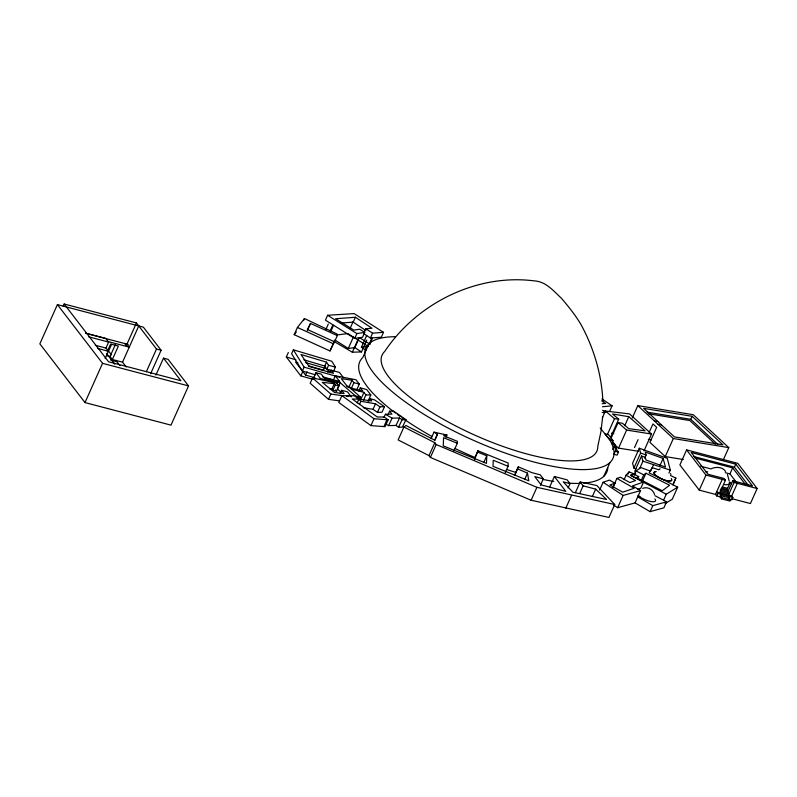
<?xml version="1.0" encoding="UTF-8"?>
<svg xmlns="http://www.w3.org/2000/svg" width="797" height="797" viewBox="0 0 797 797"><rect width="100%" height="100%" fill="white"/><g stroke="black" fill="none" stroke-linecap="round" stroke-linejoin="round"><path stroke-width="1.2" d="M453.931 450.813L457.309 443.271L457.388 441.329L443.909 435.869L443.949 434.763L446.938 435.013L445.971 437.164M474.514 459.739L477.941 450.783L508.197 463.037L508.078 466.265L505.178 472.731M477.881 452.198L486.788 455.804L486.479 463.376L443.252 445.872L443.58 437.702L457.309 443.271M602.662 416.751L600.948 431.655L597.79 446.34A117.637 35.178 24.1 0 1 475.769 435.56A117.637 35.178 24.1 0 1 384.682 351.497C416.662 303.498 476.367 273.501 534.12 280.863C545.855 281.401 553.646 291.044 561.586 298.437C568.57 306.686 575.374 315.084 580.893 324.399C593.885 348.08 601.735 374.739 602.921 401.768M514.842 475.401L518.299 466.823L531.729 472.601L540.256 474.843L543.335 478.848L540.446 485.313M431.097 438.619L433.986 432.153L437.423 434.166L434.913 440.253L405.932 425.508L403.93 427.003L398.141 439.934L429.015 455.635L430.4 457.448L531.121 500.257L608.938 517.442L614.726 504.511L596.823 485.522L580.166 481.986L575.344 492.765M665.027 503.674L672.299 499.191L677.679 487.166L673.037 484.835L675.846 478.07L670.506 475.54M150.593 373.783L161.124 350.242L143.36 327.149L57.404 304.613L39.85 343.846L85 402.575L170.986 425.14L188.54 385.907L168.117 359.347L163.505 358.142L155.903 375.118M63.152 306.267L64.159 304.006L136.456 322.954L156.501 349.036L161.124 350.242M105.144 358.55L108.402 351.258L105.951 348.06L108.641 342.052L105.852 338.436L85.956 333.216M107.366 351.308L110.614 344.055L118.364 346.087L112.367 359.497L122.539 362.167L126.245 366.979M85 402.575L102.554 363.342L57.404 304.613M111.61 344.314L108.581 351.078L111.52 354.894M112.367 359.497L110.046 356.478L115.545 344.184M136.456 322.954L126.972 344.145L129.263 347.133L106.878 341.265M122.539 362.167L138.748 325.943M146.369 371.671L156.501 349.036M337.3 335.607L310.531 323.443L307.343 329.48L334.302 341.724L330.018 350.949L294.193 334.68L297.42 327.457L304.474 318.531L337.001 333.973L337.3 335.607L334.073 342.82L333.774 341.186M312.663 379.242L300.838 375.875L286.322 357.006L288.345 352.493M303.547 320.593L304.474 318.531M303.866 359.786L324.748 366.062L326.83 369.22L333.694 371.023L335.447 367.108L331.821 361.27L293.356 349.823L291.612 353.729L302.372 371.083L315.502 374.799M307.303 330.655L310.531 323.443M302.372 371.083L304.125 367.178L293.356 349.823M327.617 315.283L325.435 320.155L354.725 338.446L362.535 337.241L364.717 332.369L359.676 329.221L353.868 330.117L335.637 318.73L355.382 317.256L372.02 328.264L365.843 328.723L363.661 333.594L370.396 338.058L381.335 337.191L383.506 332.319L354.117 313.59L327.617 315.283L356.897 333.574L364.717 332.369M300.838 375.875L302.85 371.372M325.893 329.42L328.304 324.03M314.964 377.808L305.56 375.078L307.074 371.701M330.157 330.984L332.558 325.604M330.655 331.771L333.545 325.306M329.54 388.697L331.941 388.956L332.937 390.261L336.553 391.207L338.924 385.907L336.802 383.148L312.544 377.957L310.172 383.257L328.484 399.327L339.323 400.851M313.111 379.023L315.941 372.707L321.321 374.122L324.399 378.127L339.442 381.225L340.15 382.699L355.631 396.039L360.214 396.826L359.268 398.938M330.018 350.949L334.302 341.724M324.748 366.062L326.491 362.147L300.977 354.486L309.186 366.471L333.495 373.345L331.114 370.236L330.237 372.189M325.505 365.684L323.492 370.197L308.349 365.783M319.946 379.551L320.404 378.525L315.941 372.707M326.83 369.22L328.573 365.315L326.491 362.147M327.716 372.129L328.733 369.878M350.222 328.165L353.111 321.699M340.857 323.044L353.201 322.127L355.382 317.256M332.937 381.096L335.298 375.835L355.95 379.721L359.298 384.074L356.478 390.391M334.909 339.99L348.289 348.468L353.589 336.623M331.941 388.956L334.312 383.666L322.277 382.341L334.551 392.513L344.125 393.569L341.604 390.291L340.18 393.459M354.725 338.446L356.897 333.574M328.484 399.327L330.845 394.037L312.544 377.957M332.937 390.261L335.308 384.961L334.312 383.666M336.802 383.148L337.251 382.132L340.15 382.699L337.33 389.006L340.967 392.144M334.581 341.754L352.334 352.214L357.634 340.369M348.289 348.468L354.844 347.602L359.178 337.908M365.972 350.182L361.41 347.293L366.71 335.447M358.899 399.098L354.296 395.78L341.893 395.661L338.825 402.515L370.944 425.608L385.09 426.674L388.149 419.82L384.274 417.03L377.24 416.961L352.294 399.028L358.899 399.098L357.146 403.013M352.334 352.214L361.469 351.925L366.769 340.08M370.396 338.058L372.578 333.186L383.506 332.319M350.461 388.159L349.206 386.535L352.025 380.219L341.325 378.675L347.89 387.212L362.755 391.108L360.244 387.85L358.839 391.008M368.961 343.736L362.774 357.574A135.291 40.458 24.1 0 0 395.531 413.065M361.41 347.293L368.104 346.406L371.96 337.789M369.768 344.294L372.179 338.914M351.088 388.976L353.908 382.67L352.025 380.219M360.214 396.826L351.447 389.095L363.95 392.373L361.121 398.689L358.849 398.092M359.387 404.617L360.872 401.299L356.598 397.285L359.686 398.052L360.752 399.436L371.741 400.971L369.977 398.679L368.991 400.891M363.542 400.164L365.893 394.904L363.95 392.373M368.015 401.299L370.834 394.983L366.64 389.534L360.244 387.85M373.036 409.319L375.507 403.79L379.94 406.839L384.483 406.699L382.012 412.238L377.459 412.368L373.036 409.319L363.273 407.665M370.944 425.608L374.012 418.744L388.149 419.82M377.459 412.368L379.94 406.839M383.985 426.385L387.053 419.531M434.534 440.631L437.423 434.166M429.015 455.635L434.793 442.704L403.93 427.003M430.4 457.448L436.188 444.517L434.793 442.704M474.564 458.325L477.941 450.783M483.889 462.26L486.788 455.804M514.444 475.44L518.299 466.823M524.595 479.605L527.484 473.139L517.731 468.935M531.121 500.257L536.899 487.326L614.726 504.511M549.561 487.276L554.383 476.506L567.105 479.834L570.024 483.64L568.092 487.943M603.508 412.836L604.415 410.814L602.582 410.335M602.383 417.777L605.401 411.013L629.57 413.922L651.518 434.046L643.956 450.953M565.75 508.277L571.529 495.345M609.854 410.814L612.096 405.803L601.954 398.978M579.758 493.393L583.135 485.841L580.166 481.986M607.434 434.475L614.487 418.684L618.701 419.192L610.632 437.234M611 438.42L618.064 422.639L622.427 423.227L628.664 428.637L645.062 430.838L628.763 416.692L612.544 413.992L618.701 419.192M612.993 440.611L609.825 439.775L604.853 433.727L608.43 434.664L612.993 440.611L611.648 443.61L614.816 444.447L612.574 449.458M592.291 496.67L595.668 489.129L583.135 485.841M624.728 425.708L628.763 416.692M603.757 476.387L609.944 462.549M614.029 444.885L616.639 448.283L613.949 454.29L617.117 455.127L618.462 452.118L615.852 448.721M599.623 490.075L603.12 482.265L609.476 480.093L614.995 483.221L612.993 487.684M638.706 451.331L618.562 448.113L626.631 430.071L618.064 422.639M632.26 418.017L637.809 405.613L693.26 414.709L728.787 447.615L723.238 460.018M613.401 486.24L616.888 478.429L620.415 477.234L629.829 482.574L635.538 480.561L626.093 475.221L624.101 479.684M634.512 447.575L638.058 439.635M668.952 473.129L670.297 470.12L667.308 458.355L639.304 448.233L632.579 463.266L633.894 468.068L636.096 468.855M628.026 474.145L629.022 471.914L633.495 473.627L630.656 475.46L666.252 494.22L677.679 487.166M649.127 432.502L652.972 423.914L656.658 427.322L649.934 442.365L665.266 456.561L683.348 459.53M633.894 468.068L640.619 453.025L639.304 448.233M630.656 475.46L633.495 473.627M617.635 507.709L623.124 495.435L640.559 490.603L635.07 502.867L617.635 507.709L613.63 505.069M644.683 458.245L646.118 455.017L645.291 452.019L663.124 458.464L665.485 467.072L645.998 460.028L645.271 457.368L641.545 456.023L634.82 471.057L635.667 474.145M634.143 475.351L636.096 470.977L640.748 467.51L650.213 471.027M639.592 468.686L642.96 461.174L641.545 456.023M637.739 478.867L638.716 476.676L633.396 473.876M641.306 480.342L643.757 474.873L645.959 473.229L669.6 485.253L662.247 490.753L636.783 477.802L638.716 476.676M642.531 480.88L645.959 473.229M630.766 475.221L643.607 481.986L640.808 488.232L637.48 489.408M650.741 470.927L653.56 464.641M659.757 465.976L663.124 458.464M665.266 456.561L673.335 438.529L637.809 405.613M717.977 444.517L690.76 419.312L692.105 416.303L643.637 408.353L674.491 436.935L722.959 444.875L692.105 416.303M650.123 511.654L652.813 505.637L666.581 501.821L663.891 507.828L650.123 511.654L635.07 502.867M663.562 500.227L666.252 494.22M731.785 498.663L750.425 503.555L757.15 488.521L737.783 463.336L686.606 449.916L679.881 464.95L699.248 490.135L715.517 494.409L716.682 495.913L719.88 496.75L721.494 498.862L729.903 501.064L730.441 499.858L728.817 497.746L720.418 495.545L722.042 497.657L730.441 499.858M672.917 484.626L675.846 478.07M699.248 490.135L705.973 475.102L686.606 449.916M715.517 494.409L722.241 479.376M716.682 495.913L717.758 493.502L716.593 491.998L731.696 495.953L732.851 497.467L731.776 499.868L728.279 498.952M719.791 492.835L725.439 480.212L724.134 478.509L708.005 474.275L691.268 452.497L735.751 464.163L752.488 485.941L732.772 480.77L727.661 492.197L728.966 493.901L720.329 491.639M736.478 482.374L729.962 473.896L732.652 467.879L695.104 458.036M719.88 496.75L720.956 494.349M748.234 485.154L734.406 467.172L735.751 464.163M721.494 498.862L722.042 497.657M720.637 489.009L728.199 490.992L727.073 489.527L730.301 482.305L731.427 483.779M728.428 495.106L734.077 482.474L732.772 480.77M728.817 497.746L729.355 496.551M731.696 495.953L737.345 483.331M383.875 417.479L385.399 414.291L391.925 414.141L389.623 411.152L388.099 414.35M388.577 425.618L392.134 418.156L399.556 417.997L402.096 419.76L405.972 419.68L402.415 427.132L398.54 427.222L395.999 425.449L388.577 425.618L385.688 423.954M395.999 425.449L399.556 417.997M398.54 427.222L402.096 419.76M294.193 334.68L296.315 332M626.093 475.221L629.022 471.914M643.607 481.986L632.509 485.901L640.559 490.603M614.995 483.221L609.924 484.955L622.676 492.187L634.203 488.262L616.888 478.429M659.179 469.204L660.155 468.905M711.91 468.407C716.543 466.723 722.66 466.843 725.579 471.465M642.721 488.332C647.772 486.349 653.022 489.537 654.576 494.509M337.081 334.969L347.811 333.545L368.104 346.406M602.143 403.75L605.65 403.402L601.645 400.801M602.442 406.749L612.096 405.803M602.163 412.517L605.79 412.169M389.623 411.152L393.579 411.073L405.972 419.68M365.893 394.904L370.834 394.983M330.845 394.037L342.899 395.73M346.516 396.239L348.917 396.577M346.825 386.186L349.206 386.535M626.631 430.071L651.518 434.046M647.144 412.159L690.76 419.312M648.091 413.713L689.863 420.557L715.228 444.059M654.317 420.906L657.804 421.474M658.003 424.323L661.49 424.891M673.335 438.529L728.787 447.615M648.32 439.286L651.438 439.795M611.419 433.189L613.74 433.578M360.872 401.299L375.507 403.79M320.404 378.525L337.251 382.132M433.986 432.153L446.938 435.013M693.529 456.452L734.406 467.172M328.573 365.315L335.447 367.108M700.623 466.205L711.183 468.975M725.27 472.661L729.962 473.896M331.114 370.236L339.412 372.408L343.507 377.738M613.471 447.446L616.639 448.283M353.908 382.67L359.298 384.074M615.294 451.291L618.462 452.118M705.973 475.102L725.439 480.212M734.077 482.474L757.15 488.521M335.308 384.961L338.924 385.907M722.212 486.907L727.611 488.322M721.674 488.113L727.073 489.527M341.604 390.291L347.402 391.805L351.328 396.916M720.099 490.215L727.661 492.197M369.977 398.679L374.6 399.895L384.483 406.699M717.758 493.502L732.851 497.467M85.628 333.285L128.148 344.424M88.636 336.802L108.641 342.052M95.361 345.29L105.951 348.06M97.662 348.438L108.402 351.258M106.728 355.611L110.046 356.478M110.673 360.075L116.91 361.718L119.948 365.664M570.024 483.64L563.21 481.846L572.854 492.207L606.597 499.48L595.668 489.129M543.335 478.848L534.817 476.616L541.183 484.905L565.81 491.36L554.383 476.506M102.554 363.342L188.54 385.907M304.125 367.178L339.94 377.31M322.665 376.822L333.415 379.86M662.287 479.196L661.002 478.618M286.322 357.006L295.876 359.766M305.42 362.525L326.9 368.742L329.938 372.687M297.879 362.735L295.548 362.057L305.56 375.078M642.96 461.174L670.297 470.12M658.91 469.841L652.215 467.65L649.127 472.87L659.856 478.051M640.619 453.025L646.118 455.017M508.078 466.265L493.263 460.258L493.014 466.305L528.809 480.8L527.484 473.139M436.188 444.517L536.899 487.326M662.486 479.286L661.43 478.838L663.991 479.904A9.644 2.879 24.1 0 0 671.273 478.559M297.42 327.457L333.246 343.736M659.517 477.891L660.095 478.16L657.166 476.496A9.524 2.849 24.1 0 1 655.792 471.605M659.129 477.702L661.669 478.957M636.096 470.977L643.757 474.873M654.895 495.664L666.581 501.821M673.037 484.835L663.572 479.734A9.524 2.849 24.1 0 0 669.5 480.95M385.399 414.291L392.134 418.156M637.759 496.85L652.813 505.637M659.448 477.841L655.851 475.391A9.644 2.879 24.1 0 1 656.061 471.665M359.836 337.808L369.987 344.214M354.844 347.602L361.469 351.925M603.12 482.265L623.124 495.435M365.843 328.723L372.578 333.186M353.201 322.127L365.923 330.546M341.893 395.661L374.012 418.744M638.845 496.043L640.18 497.059M605.401 411.013L614.487 418.684M614.278 444.397L618.562 448.113M600.201 427.949L609.665 439.705A135.291 40.458 24.1 0 1 461.652 434.853A135.291 40.458 24.1 0 1 395.442 336.693M732.652 467.879L744.966 483.899M612.206 441.05L614.816 444.447M335.298 375.835L339.442 381.225M335.557 389.902L336.553 391.207M163.505 358.142L180.859 380.717L108.571 361.768L64.159 304.006M124.721 343.527L127.032 346.546M106.439 353.37L114.828 364.289M727.442 474.454L729.265 481.229M670.506 473.597L670.944 474.534M607.822 467.909A135.291 40.458 24.1 0 1 583.663 483.171M581.182 483.331A135.291 40.458 24.1 0 1 568.42 483.121M553.865 481.428A135.291 40.458 24.1 0 1 542.637 479.356M516.028 472.472A135.291 40.458 24.1 0 1 506.982 469.592M474.833 457.438A135.291 40.458 24.1 0 1 454.768 448.342M431.765 436.377A135.291 40.458 24.1 0 1 401.957 417.728M400.064 416.393A135.291 40.458 24.1 0 1 397.314 414.39M671.323 480.212A9.524 2.849 24.1 0 1 670.685 480.73M654.935 498.942A10.6 3.168 24.1 0 1 652.613 501.741A10.6 3.168 24.1 0 1 641.944 498.145L639.762 496.81A10.6 3.168 24.1 0 1 637.989 495.455M729.265 482.643A13.23 3.955 24.1 0 1 724.383 484.626M705.993 472.093A13.23 3.955 24.1 0 1 707.636 471.794"/></g></svg>
